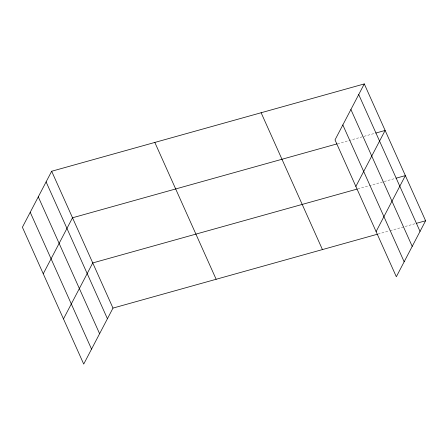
<?xml version="1.0" encoding="UTF-8"?>
<svg xmlns="http://www.w3.org/2000/svg" width="448" height="448" viewBox="0 0 448 448"><rect width="100%" height="100%" fill="white"/><g stroke="black" fill="none" stroke-linecap="round" stroke-linejoin="round"><path stroke-width="0.34" stroke-dasharray="2.24 1.68" d="M337.568 143.735L375.082 133.252M357.801 188.894L395.315 178.41M378.039 234.052L389.424 230.866M390.096 230.681L415.554 223.569"/><path stroke-width="0.67" d="M364.286 83.922L335.014 139.905L396.334 276.746L425.6 220.763L364.286 83.922L51.666 171.254L22.4 227.237L83.714 364.078L112.986 308.095L377.367 234.237M43.249 273.762L72.514 217.778L336.902 143.92M63.482 318.92L92.747 262.937L357.134 189.078M355.863 186.43L385.129 130.446L375.754 133.067M376.096 231.588L405.367 175.605L395.987 178.226M416.22 223.384L425.6 220.763M358.719 94.562L420.039 231.403M350.902 109.525L412.216 246.366M342.838 124.942L404.158 261.783M261.122 112.739L322.437 249.581M154.829 142.436L216.149 279.278M51.666 171.254L112.986 308.095M46.105 181.894L107.419 318.735M38.282 196.857L99.596 333.698M30.223 212.274L91.538 349.115"/></g></svg>
